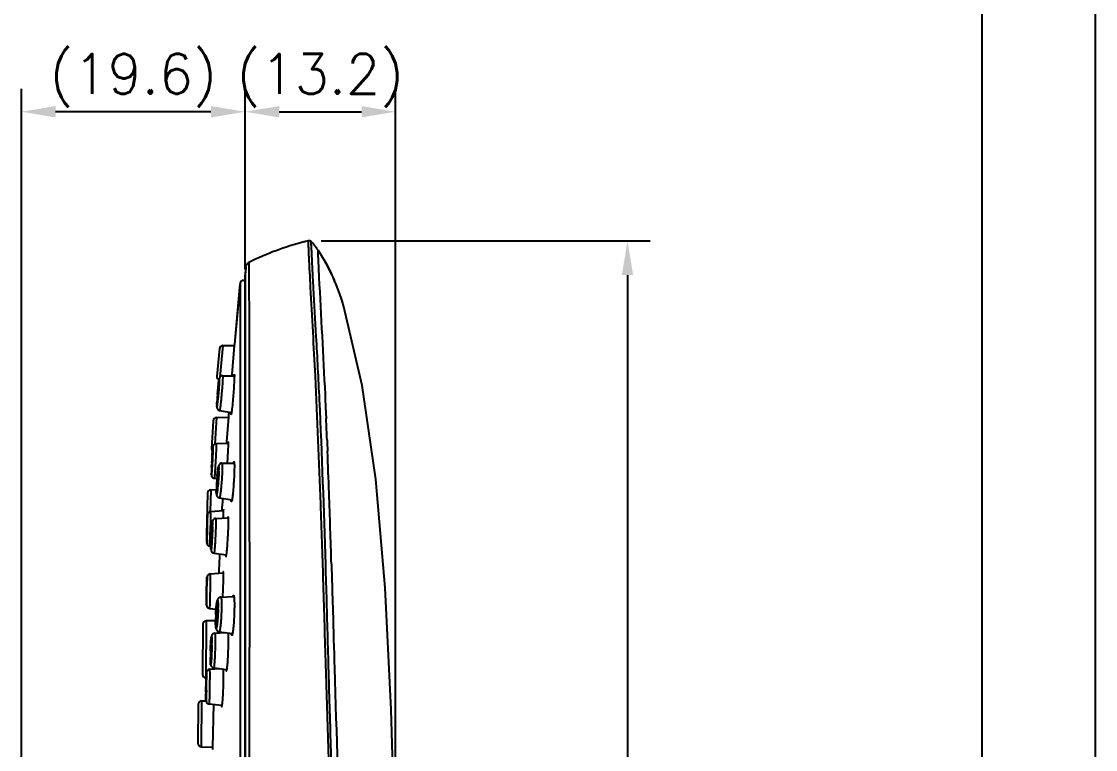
# Model space of a CAD drawing. Header units: millimetres. Extents: x 1664 to 1961, y 530 to 950.
# Drawn here: x 1866.2 to 1960.6, y 795.2 to 859.1 of the extents above; entities that cross this region are included whole.
import ezdxf

# ---------------------------------------------------------------- set-up
doc = ezdxf.new("R2010")
doc.units = ezdxf.units.MM
doc.header["$LTSCALE"] = 10
doc.header["$MEASUREMENT"] = 0
doc.layers.get('0').update_dxf_attribs({"color": 2, "linetype": 'CONTINUOUS'})
doc.layers.add('D', color=2, linetype='CONTINUOUS')
doc.layers.add('TXT', color=4, linetype='CONTINUOUS')
doc.styles.add('GHS', font='ROMANS.shx', dxfattribs={"bigfont": 'GHS.shx'})

# ---------------------------------------------------------------- blocks, each defined once
blk = doc.blocks.new('BORDER')
blk.add_line((0, 0), (1, 0))

msp = doc.modelspace()

# ---------------------------------------------------------------- linework, layer by layer
at = {"color": 7, "linetype": 'Continuous'}
for p, q in [((1891.448, 839.092), (1891.45, 839.041)), ((1892.272, 839.071), (1892.623, 838.528)), ((1892.623, 838.528), (1892.625, 838.525)), ((1892.625, 838.525), (1892.625, 838.525)), ((1892.716, 838.376), (1892.625, 838.525)), ((1892.857, 838.136), (1892.716, 838.376)), ((1885.885, 836.857), (1885.885, 733.122)), ((1885.955, 837.567), (1885.886, 836.876)), ((1885.886, 732.9), (1885.886, 836.876)), ((1886.242, 836.536), (1886.238, 837.344)), ((1885.438, 836.117), (1884.942, 830.778)), ((1885.438, 836.117), (1885.438, 836.116)), ((1885.438, 836.116), (1885.438, 733.704)), ((1885.736, 836.388), (1885.885, 836.388)), ((1886.243, 836.409), (1886.242, 836.536)), ((1894.364, 834.72), (1894.314, 834.864)), ((1894.406, 834.593), (1894.364, 834.72)), ((1894.434, 834.509), (1894.406, 834.593)), ((1883.637, 830.397), (1883.41, 827.957)), ((1883.937, 830.669), (1883.678, 827.882)), ((1883.937, 830.669), (1884.942, 830.664)), ((1884.934, 830.672), (1884.719, 828.125)), ((1884.942, 830.778), (1884.934, 830.672)), ((1883.915, 828.002), (1884.933, 828.002)), ((1884.711, 828.026), (1884.709, 828.001)), ((1884.719, 828.125), (1884.711, 828.026)), ((1886.273, 827.917), (1886.273, 828.224)), ((1886.275, 826.943), (1886.273, 827.917)), ((1883.461, 826.377), (1883.468, 826.452)), ((1883.546, 826.882), (1883.544, 826.906)), ((1883.472, 826.133), (1883.474, 826.109)), ((1892.906, 826.358), (1892.928, 825.893)), ((1892.928, 825.893), (1892.952, 825.366)), ((1883.397, 825.416), (1883.395, 825.355)), ((1883.397, 825.322), (1883.396, 825.361)), ((1883.649, 824.965), (1884.686, 824.782)), ((1886.282, 824.495), (1886.281, 824.632)), ((1892.952, 825.366), (1892.984, 824.642)), ((1892.984, 824.642), (1892.997, 824.357)), ((1883.071, 824.044), (1882.93, 821.598)), ((1883.362, 824.327), (1883.228, 822.012)), ((1883.362, 824.327), (1884.431, 824.359)), ((1884.421, 824.365), (1884.264, 822.188)), ((1884.428, 824.468), (1884.421, 824.365)), ((1886.282, 824.404), (1886.282, 824.495)), ((1892.997, 824.357), (1893.002, 824.229)), ((1883.059, 821.684), (1883.058, 821.613)), ((1883.345, 822.042), (1884.428, 822.077)), ((1883.349, 821.95), (1883.348, 821.861)), ((1884.264, 822.188), (1884.255, 822.066)), ((1886.284, 820.594), (1886.284, 822.149)), ((1893.081, 822.366), (1893.089, 822.183)), ((1893.089, 822.183), (1893.122, 821.373)), ((1883.012, 820.91), (1883.01, 820.934)), ((1882.94, 820.002), (1882.945, 820.106)), ((1882.959, 820.395), (1882.963, 820.466)), ((1882.966, 820.16), (1882.967, 820.136)), ((1883.55, 820.076), (1883.544, 820.055)), ((1883.851, 820.32), (1884.909, 820.336)), ((1882.919, 819.441), (1882.918, 819.371)), ((1883.179, 818.998), (1883.41, 818.965)), ((1883.435, 819.256), (1883.432, 819.225)), ((1882.862, 817.983), (1882.818, 816.071)), ((1882.862, 817.983), (1883.346, 818.014)), ((1882.581, 817.69), (1882.526, 815.24)), ((1883.631, 817.28), (1884.707, 817.107)), ((1883.917, 816.934), (1883.935, 817.241)), ((1886.284, 816.837), (1886.284, 817.095)), ((1882.85, 816.08), (1883.991, 816.155)), ((1883.869, 816.144), (1883.885, 816.4)), ((1883.885, 816.4), (1883.917, 816.934)), ((1886.285, 815.599), (1886.284, 816.837)), ((1883.296, 815.462), (1884.403, 815.508)), ((1882.534, 814.187), (1882.535, 814.163)), ((1882.552, 814.938), (1882.552, 814.962)), ((1882.822, 814.373), (1882.82, 814.259)), ((1882.516, 813.407), (1882.516, 813.363)), ((1882.901, 813.688), (1882.9, 813.645)), ((1882.784, 813.033), (1882.886, 813.022)), ((1883.158, 812.417), (1884.225, 812.274)), ((1882.816, 810.602), (1883.973, 810.681)), ((1883.752, 808.551), (1884.906, 808.595)), ((1886.287, 806.292), (1886.288, 808.674)), ((1886.288, 808.674), (1886.288, 808.88)), ((1882.76, 807.554), (1883.341, 807.492)), ((1883.304, 806.845), (1883.303, 806.815)), ((1882.165, 806.166), (1882.141, 801.766)), ((1882.466, 806.464), (1882.44, 801.464)), ((1883.295, 806.46), (1882.466, 806.464)), ((1886.287, 805.905), (1886.287, 806.292)), ((1886.287, 805.131), (1886.287, 805.905)), ((1883.221, 805.38), (1884.148, 805.432)), ((1883.505, 805.382), (1883.505, 805.405)), ((1883.603, 805.507), (1884.774, 805.346)), ((1882.765, 802.208), (1883.637, 802.272)), ((1883.125, 802.334), (1884.255, 802.199)), ((1883.386, 802.24), (1883.389, 802.288)), ((1882.466, 801.464), (1882.44, 801.464)), ((1881.762, 799.128), (1881.743, 795.702)), ((1882.05, 799.426), (1882.029, 795.401)), ((1882.05, 799.426), (1882.452, 799.441)), ((1882.722, 799.161), (1883.846, 799.046)), ((1883.041, 795.332), (1883.132, 799.135)), ((1882.029, 795.401), (1883.042, 795.352)), ((1883.037, 795.157), (1883.041, 795.332))]:
    msp.add_line(p, q, dxfattribs=at)
for points in [[(1893.398, 837.119), (1893.282, 837.352), (1893.145, 837.616), (1893.006, 837.873), (1892.857, 838.136)], [(1893.609, 836.669), (1893.503, 836.901), (1893.398, 837.119)], [(1893.744, 836.36), (1893.721, 836.416), (1893.609, 836.669)], [(1894.167, 835.281), (1893.876, 836.041), (1893.744, 836.362)], [(1894.571, 834.08), (1894.407, 834.592), (1894.167, 835.281)], [(1894.314, 834.864), (1894.288, 834.941), (1894.26, 835.02), (1894.232, 835.101), (1894.202, 835.185), (1894.171, 835.271)], [(1896.113, 689.235), (1898.2, 709.486), (1899.475, 735.159), (1899.527, 756.003), (1899.436, 772.652), (1899.066, 786.575), (1898.716, 798.662), (1898.199, 809.371), (1897.369, 818.909), (1896.16, 827.161), (1894.571, 834.08)]]:
    msp.add_lwpolyline(points, dxfattribs=at)
for centre, radius, start, end in [((1896.917, 816.72), 23.782, 104.21901, 116.7113), ((1895.155, 823.638), 16.643, 103.76841, 104.19008), ((1895.179, 823.542), 16.742, 102.9227, 103.76796), ((1875.252, 827.508), 20.577, 34.18866, 35.10946), ((1886.452, 837.517), 0.5, 116.72363, 174.25875), ((2028.333, 844.177), 136.165, 182.51307, 182.70466), ((1879.659, 830.55), 15.222, 30.5304, 31.5936), ((1879.468, 830.436), 15.445, 30.33767, 30.53249), ((2409.31, 784.888), 526, 174.25221, 174.3278), ((2408.937, 784.888), 526, 174.41089, 174.99502), ((1885.736, 836.088), 0.3, 90, 174.41088), ((1883.935, 830.369), 0.3, 89.69542, 174.69542), ((1883.709, 827.93), 0.3, 174.69542, 247.6506), ((1898.984, 825.564), 15.531, 173.11124, 173.6588), ((1923.895, 822.97), 40.577, 174.90242, 175.36046), ((1922.48, 823.102), 39.156, 174.49726, 174.9105), ((1910.534, 824.28), 27.152, 173.65837, 174.55419), ((1888.65, 825.265), 5.255, 177.64648, 178.16997), ((1900.043, 824.687), 16.663, 176.32758, 176.68783), ((1907.663, 824.199), 24.299, 175.77546, 176.32994), ((1915.334, 823.647), 31.989, 175.62951, 175.80046), ((1920.609, 823.242), 37.279, 175.17501, 175.62693), ((1885.533, 825.325), 2.138, 179.20192, 179.68455), ((1886.048, 825.34), 2.652, 178.5666, 179.21857), ((1885.276, 825.351), 1.88, 179.23123, 179.68536), ((1887.156, 825.313), 3.76, 178.17877, 178.57988), ((2408.937, 784.888), 526, 175.6458, 175.68464), ((1887.958, 824.716), 3.311, 179.00583, 179.95139), ((1883.371, 824.027), 0.3, 91.69542, 176.69542), ((1025.157, 786.442), 868.667, 2.370182, 2.493144), ((1883.23, 821.581), 0.3, 176.69542, 224.51115), ((1950.274, 816.863), 67.408, 176.64898, 177.13603), ((1950.478, 816.851), 67.611, 176.61684, 176.93497), ((1926.389, 818.311), 43.478, 175.96529, 176.71366), ((1904.434, 819.853), 21.47, 175.62936, 175.9478), ((972.663, 784.263), 921.207, 2.080795, 2.308688), ((1923.107, 818.149), 40.21, 177.35966, 177.67478), ((1944.768, 817.145), 61.894, 176.98984, 177.25826), ((1885.897, 819.37), 2.979, 179.51877, 179.69298), ((1885.222, 819.357), 2.304, 179.66523, 180.48779), ((1891.63, 819.272), 8.713, 178.41708, 178.78349), ((1887.554, 819.354), 4.635, 178.7227, 179.49297), ((1898.961, 819.07), 16.046, 177.86675, 178.41798), ((1910.345, 818.666), 27.438, 177.67115, 177.90857), ((1905.2, 817.247), 21.857, 175.56921, 176.5517), ((1904.898, 817.269), 21.554, 175.01252, 175.97124), ((1903.764, 817.365), 20.417, 174.77108, 175.58632), ((1898.656, 817.846), 15.286, 173.73198, 174.70709), ((1876.507, 819.794), 7.073, 358.68973, 359.67585), ((1882.881, 817.683), 0.3, 93.69542, 178.69542), ((1891.344, 817.815), 7.989, 178.69634, 179.63627), ((1895.496, 817.714), 12.142, 177.77768, 178.66705), ((1891.822, 817.821), 8.466, 178.73732, 179.02531), ((1890.919, 817.836), 7.563, 179.02705, 179.22135), ((1889.846, 817.85), 6.49, 179.21421, 179.68681), ((1892.697, 817.802), 9.341, 178.541, 178.73886), ((1896.038, 817.71), 12.683, 177.25856, 178.51088), ((1901.208, 817.48), 17.859, 176.67377, 177.73647), ((1900.457, 817.519), 17.106, 177.05249, 177.32805), ((1903.22, 817.374), 19.873, 176.13583, 177.04549), ((1903.706, 817.339), 20.36, 176.55656, 176.68669), ((1904.95, 817.265), 21.606, 175.96945, 176.15403), ((1888.754, 817.857), 5.397, 179.69302, 179.95461), ((964.216, 783.95), 929.66, 1.694246, 2.081195), ((1882.825, 815.234), 0.3, 178.69542, 202.02665), ((2007.44, 812.017), 124.93, 178.45555, 178.66936), ((1869.819, 815.784), 12.752, 359.36054, 359.68091), ((1866.989, 816.076), 15.863, 359.36054, 359.68091), ((1847.653, 817.051), 36.351, 357.54125, 358.15725), ((2005.455, 811.729), 122.951, 178.85979, 179.12087), ((1690.937, 818.638), 191.932, 358.48261, 358.69268), ((1918.71, 812.325), 35.835, 176.87261, 177.45503), ((1917.167, 812.406), 34.29, 176.77964, 177.27981), ((1910.093, 812.81), 27.204, 176.27394, 176.79333), ((1871.241, 814.953), 11.782, 359.09196, 359.68366), ((1920.697, 813.059), 38.183, 179.16456, 179.36869), ((1895.268, 813.34), 12.752, 179.36054, 179.68091), ((1808.686, 815.539), 74.143, 358.23664, 358.46641), ((1902.857, 812.811), 19.974, 178.53793, 179.09776), ((1899.01, 812.889), 16.126, 178.91888, 179.11964), ((1904.49, 812.781), 21.607, 178.27528, 178.90857), ((1912.469, 812.554), 29.589, 177.88565, 178.5145), ((1911.45, 812.586), 28.57, 178.07426, 178.30373), ((1916.165, 812.426), 33.287, 177.57899, 178.07235), ((1918.944, 812.315), 36.069, 177.26942, 177.81806), ((1918.848, 812.318), 35.972, 177.45375, 177.58776), ((1895.843, 812.926), 12.959, 179.11924, 179.66195), ((1895.46, 812.94), 12.575, 179.10624, 179.5314), ((1893.168, 812.96), 10.284, 179.53581, 179.69381), ((2408.937, 784.888), 526, 177.00729, 177.19229), ((1965.24, 807.622), 82.753, 178.58433, 178.71431), ((1790.886, 810.791), 91.658, 358.49739, 359.44271), ((1847.209, 810.212), 35.332, 359.49438, 359.6915), ((1966.133, 807.443), 83.648, 179.12691, 179.32978), ((1907.644, 808.006), 25.157, 179.69289, 179.86068), ((1917.82, 807.955), 35.332, 179.49438, 179.6915), ((1939.63, 807.762), 57.144, 179.33834, 179.49694), ((1839.256, 809.521), 43.272, 358.11444, 358.49931), ((1897.914, 806.355), 14.618, 175.39018, 176.6753), ((1893.883, 806.689), 10.573, 174.02275, 175.43928), ((1871.932, 807.715), 11.584, 358.90969, 359.68813), ((1895.625, 806.349), 12.331, 178.90827, 179.6717), ((1898.174, 806.297), 14.88, 178.00516, 178.89727), ((1895.719, 806.357), 12.423, 178.92631, 179.2807), ((1898.266, 806.301), 14.971, 177.44145, 178.75843), ((1896.329, 806.346), 13.034, 178.77228, 178.9284), ((1899.628, 806.246), 16.335, 176.64278, 177.89686), ((1899.317, 806.261), 16.023, 177.31043, 177.46695), ((1882.465, 806.164), 0.3, 89.69542, 179.69542), ((1894.494, 806.372), 11.199, 179.27933, 179.69138), ((1809.724, 807.102), 73.8, 358.68267, 358.7995), ((-3069.533, 806.022), 4955.82, 359.866972, 359.989703), ((1907.868, 803.067), 25.036, 178.37967, 179.09278), ((1909.673, 803.021), 26.842, 177.98435, 178.73014), ((1909.523, 803.026), 26.692, 178.25208, 178.39225), ((1908.125, 803.082), 25.293, 177.31563, 177.99956), ((1863.675, 804.581), 19.293, 359.22391, 359.69104), ((1903.134, 803.133), 20.302, 179.2314, 179.68156), ((1903.064, 803.14), 20.232, 179.23184, 179.54848), ((1901.022, 803.157), 18.19, 179.55131, 179.69458), ((1907.185, 803.077), 24.353, 178.73154, 179.22592), ((1904.761, 803.118), 21.928, 179.09888, 179.23477), ((1882.441, 801.764), 0.3, 179.69542, 269.69542), ((1951.947, 799.75), 69.502, 178.83213, 179.01597), ((1804.994, 801.776), 77.502, 358.93873, 359.53263), ((1824.638, 801.61), 57.857, 359.53834, 359.69396), ((1940.301, 799.767), 57.857, 179.53834, 179.69396), ((1952.432, 799.671), 69.988, 179.41351, 179.54094), ((1858.205, 801.029), 24.273, 358.843, 359.66884), ((1882.062, 799.126), 0.3, 92.18497, 179.69542), ((1882.043, 795.701), 0.3, 179.69542, 267.20586)]:
    msp.add_arc(centre, radius, start, end, dxfattribs=at)
for points, start_tangent, end_tangent in [([(1891.435, 839.859), (1891.428, 839.846), (1891.425, 839.809), (1891.427, 839.748), (1891.429, 839.664), (1891.436, 839.425), (1891.448, 839.092)], (-0.968825, -0.247745), (0.038862, -0.999245)), ([(1891.689, 839.801), (1891.435, 839.859)], (-0.780963, 0.624578), (-0.97467, -0.223648)), ([(1892.084, 839.343), (1891.689, 839.801)], (-0.574519, 0.818491), (-0.780962, 0.624579)), ([(1891.901, 835.708), (1891.849, 836.654), (1891.804, 837.478), (1891.771, 838.175), (1891.745, 838.747), (1891.72, 839.2), (1891.709, 839.38), (1891.701, 839.529), (1891.698, 839.641), (1891.697, 839.72), (1891.699, 839.767), (1891.689, 839.801)], (-0.053928, 0.998545), (-0.780963, 0.624578)), ([(1891.45, 839.041), (1891.475, 838.455), (1891.614, 835.77)], (0.03936, -0.999225), (0.052175, -0.998638)), ([(1892.272, 839.071), (1892.271, 839.062), (1892.27, 839.033), (1892.271, 838.986), (1892.272, 838.915), (1892.275, 838.815), (1892.279, 838.679), (1892.287, 838.486), (1892.299, 838.207)], (0.443162, 0.896441), (0.043756, -0.999042)), ([(1886.238, 837.344), (1886.237, 837.616), (1886.237, 837.811), (1886.238, 837.929), (1886.227, 837.963)], (-0.006007, 0.999982), (-0.888167, -0.45952)), ([(1892.319, 837.752), (1892.371, 836.676), (1892.906, 826.358)], (0.046798, -0.998904), (0.046979, -0.998896)), ([(1892.798, 838.237), (1893.728, 836.388)], (0.505096, -0.863063), (0.395462, -0.918482)), ([(1886.273, 828.224), (1886.267, 833.16), (1886.243, 836.409)], (-0.000819, 1), (-0.006211, 0.999981)), ([(1891.614, 835.77), (1892.029, 827.96), (1892.503, 816.728), (1892.726, 810.096), (1892.94, 802.962), (1893.056, 799.249), (1893.18, 795.464), (1893.305, 791.628), (1893.483, 787.758)], (0.052175, -0.998638), (0.061487, -0.998108)), ([(1892.966, 811.418), (1892.424, 825.898), (1892.138, 831.469), (1891.901, 835.708)], (-0.030644, 0.99953), (-0.053928, 0.998545)), ([(1883.621, 827.582), (1883.598, 827.174), (1883.554, 826.603), (1883.499, 826.009), (1883.446, 825.537)], (-0.031617, -0.9995), (-0.125911, -0.992042)), ([(1883.468, 826.452), (1883.494, 826.75), (1883.522, 827.034), (1883.536, 827.165), (1883.549, 827.286), (1883.562, 827.396), (1883.574, 827.491), (1883.584, 827.573), (1883.594, 827.638), (1883.603, 827.686), (1883.606, 827.703), (1883.61, 827.716), (1883.613, 827.724), (1883.615, 827.728), (1883.617, 827.727), (1883.619, 827.721), (1883.62, 827.711), (1883.621, 827.696), (1883.622, 827.654)], (0.085811, 0.996311), (-0.005316, -0.999986)), ([(1883.611, 827.735), (1883.6, 827.678), (1883.565, 827.426)], (-0.209335, -0.977844), (-0.120134, -0.992758)), ([(1883.915, 828.002), (1883.779, 827.97), (1883.674, 827.882), (1883.611, 827.735)], (-1, 0.000039), (-0.209335, -0.977844)), ([(1883.622, 827.654), (1883.622, 827.638), (1883.621, 827.582)], (-0.005316, -0.999986), (-0.031617, -0.9995)), ([(1883.92, 827.821), (1883.877, 827.094), (1883.838, 826.608), (1883.793, 826.109), (1883.77, 825.871), (1883.747, 825.65), (1883.725, 825.452), (1883.705, 825.282), (1883.686, 825.146), (1883.678, 825.091), (1883.671, 825.046), (1883.664, 825.01), (1883.658, 824.985), (1883.653, 824.97), (1883.649, 824.965)], (-0.031617, -0.9995), (-0.98477, 0.173861)), ([(1883.915, 828.002), (1883.918, 827.996), (1883.921, 827.978), (1883.922, 827.949), (1883.922, 827.909)], (1, 0.000503), (-0.005316, -0.999986)), ([(1883.922, 827.909), (1883.922, 827.89), (1883.92, 827.821)], (-0.005316, -0.999986), (-0.031617, -0.9995)), ([(1884.935, 827.744), (1884.84, 826.299), (1884.708, 824.908)], (-0.042107, -0.999113), (-0.121421, -0.992601)), ([(1884.909, 828.015), (1884.916, 828.059), (1884.923, 828.091), (1884.929, 828.11), (1884.933, 828.116)], (0.158095, 0.987424), (0.998431, 0.05599)), ([(1884.933, 828.116), (1884.937, 828.11), (1884.94, 828.09), (1884.942, 828.056), (1884.942, 828.01)], (0.998431, 0.05599), (0, -1)), ([(1884.942, 828.01), (1884.942, 827.958), (1884.935, 827.744)], (0, -1), (-0.042107, -0.999113)), ([(1883.544, 826.906), (1883.541, 826.899), (1883.538, 826.881), (1883.533, 826.852), (1883.528, 826.812), (1883.522, 826.763), (1883.516, 826.706), (1883.503, 826.576), (1883.491, 826.438), (1883.481, 826.308), (1883.472, 826.133)], (-0.992549, -0.121844), (-0.005316, -0.999986)), ([(1883.474, 826.109), (1883.477, 826.115), (1883.48, 826.133), (1883.485, 826.162), (1883.49, 826.202), (1883.496, 826.251), (1883.502, 826.308), (1883.515, 826.438), (1883.527, 826.576), (1883.537, 826.706), (1883.546, 826.882)], (0.993917, -0.110132), (0.005316, 0.999986)), ([(1886.281, 824.632), (1886.28, 825.228), (1886.275, 826.943)], (-0.002124, 0.999998), (-0.002747, 0.999996)), ([(1883.404, 825.577), (1883.401, 825.533), (1883.397, 825.416)], (-0.052893, -0.9986), (-0.031755, -0.999496)), ([(1883.446, 825.537), (1883.427, 825.397), (1883.419, 825.348), (1883.412, 825.313), (1883.402, 825.287), (1883.397, 825.322)], (-0.125911, -0.992042), (-0.035118, 0.999383)), ([(1883.399, 825.481), (1883.401, 825.518), (1883.408, 825.65)], (0.040747, 0.999169), (0.057694, 0.998334)), ([(1883.451, 826.252), (1883.436, 826.062), (1883.404, 825.577)], (-0.08084, -0.996727), (-0.052893, -0.9986)), ([(1883.395, 825.337), (1883.397, 825.257)], (-0.005316, -0.999986), (0.072987, -0.997333)), ([(1883.397, 825.257), (1883.398, 825.247), (1883.403, 825.213)], (0.072987, -0.997333), (0.18681, -0.982396)), ([(1883.403, 825.213), (1883.477, 825.06), (1883.649, 824.965)], (0.18681, -0.982396), (0.984788, -0.173763)), ([(1884.656, 824.613), (1884.652, 824.62), (1884.65, 824.641), (1884.648, 824.674), (1884.648, 824.719)], (-0.974373, 0.224939), (0, 1)), ([(1884.689, 824.762), (1884.679, 824.697), (1884.67, 824.649), (1884.662, 824.621), (1884.656, 824.613)], (-0.14295, -0.98973), (-0.974373, 0.224939)), ([(1884.708, 824.908), (1884.703, 824.867), (1884.689, 824.762)], (-0.121421, -0.992601), (-0.14295, -0.98973)), ([(1886.284, 822.149), (1886.284, 822.726), (1886.282, 824.404)], (-0.000305, 1), (-0.00195, 0.999998)), ([(1882.984, 820.841), (1883.013, 821.294), (1883.026, 821.476), (1883.038, 821.618), (1883.043, 821.671), (1883.047, 821.712), (1883.049, 821.728), (1883.051, 821.74), (1883.052, 821.749), (1883.054, 821.755), (1883.055, 821.758), (1883.056, 821.757), (1883.057, 821.753), (1883.058, 821.746), (1883.059, 821.721), (1883.059, 821.684)], (0.059096, 0.998252), (-0.005316, -0.999986)), ([(1883.05, 821.742), (1883.045, 821.696), (1883.027, 821.489)], (-0.127925, -0.991784), (-0.07632, -0.997083)), ([(1883.345, 822.042), (1883.198, 821.997), (1883.093, 821.888), (1883.057, 821.79), (1883.05, 821.742)], (-0.999464, -0.032751), (-0.127925, -0.991784)), ([(1883.348, 821.861), (1883.339, 821.554), (1883.321, 821.134), (1883.296, 820.648), (1883.268, 820.147), (1883.254, 819.909), (1883.24, 819.687), (1883.226, 819.489), (1883.213, 819.318), (1883.202, 819.181), (1883.197, 819.126), (1883.192, 819.08), (1883.188, 819.044), (1883.185, 819.019), (1883.182, 819.003), (1883.179, 818.998)], (-0.021096, -0.999777), (-0.989994, 0.14111)), ([(1883.345, 822.042), (1883.347, 822.036), (1883.349, 822.018), (1883.349, 821.99), (1883.349, 821.95)], (0.999435, 0.033601), (-0.005316, -0.999986)), ([(1884.338, 820.327), (1884.365, 820.746), (1884.422, 821.807)], (0.069231, 0.997601), (0.036703, 0.999326)), ([(1884.42, 822.186), (1884.416, 822.18), (1884.411, 822.161), (1884.406, 822.13), (1884.4, 822.087)], (-0.995858, -0.090919), (-0.13664, -0.990621)), ([(1884.428, 822.081), (1884.428, 822.127), (1884.426, 822.16), (1884.424, 822.18), (1884.42, 822.186)], (0, 1), (-0.995858, -0.090919)), ([(1884.422, 821.807), (1884.424, 821.89), (1884.428, 822.081)], (0.036703, 0.999326), (0, 1)), ([(1883.058, 821.613), (1883.049, 821.326), (1883.031, 820.93), (1883.008, 820.478), (1882.981, 820.035), (1882.969, 819.836), (1882.956, 819.661), (1882.945, 819.517), (1882.94, 819.458), (1882.936, 819.408), (1882.932, 819.369), (1882.928, 819.339), (1882.925, 819.32), (1882.924, 819.315), (1882.923, 819.312), (1882.921, 819.312), (1882.921, 819.315), (1882.92, 819.32), (1882.919, 819.328), (1882.919, 819.352), (1882.918, 819.386)], (-0.021096, -0.999777), (0.005316, 0.999986)), ([(1882.967, 820.136), (1882.968, 820.137), (1882.968, 820.142), (1882.97, 820.149), (1882.971, 820.16), (1882.973, 820.189), (1882.977, 820.229), (1882.98, 820.278), (1882.984, 820.335), (1882.992, 820.466), (1883, 820.604), (1883.006, 820.734), (1883.012, 820.91)], (0.999801, -0.019965), (0.005316, 0.999986)), ([(1882.951, 820.231), (1882.942, 820.053), (1882.923, 819.6)], (-0.049907, -0.998754), (-0.033545, -0.999437)), ([(1883.425, 819.143), (1883.452, 819.425), (1883.48, 819.669), (1883.507, 819.86), (1883.52, 819.932), (1883.532, 819.987), (1883.543, 820.023), (1883.548, 820.034), (1883.553, 820.04), (1883.557, 820.042), (1883.561, 820.039), (1883.565, 820.03), (1883.568, 820.018), (1883.571, 820), (1883.574, 819.978), (1883.578, 819.92), (1883.58, 819.845), (1883.58, 819.754)], (0.087216, 0.996189), (-0.005316, -0.999986)), ([(1883.544, 820.055), (1883.502, 819.837), (1883.461, 819.515)], (-0.252912, -0.967489), (-0.109458, -0.993991)), ([(1883.851, 820.32), (1883.727, 820.292), (1883.629, 820.22), (1883.55, 820.076)], (-0.999885, -0.015167), (-0.283873, -0.958862)), ([(1883.88, 819.962), (1883.872, 819.613), (1883.852, 819.188), (1883.821, 818.727), (1883.783, 818.272), (1883.762, 818.061), (1883.741, 817.867), (1883.72, 817.695), (1883.699, 817.549), (1883.68, 817.432), (1883.661, 817.347), (1883.645, 817.296), (1883.631, 817.28)], (-0.005316, -0.999986), (-0.988216, 0.153068)), ([(1883.851, 820.32), (1883.858, 820.314), (1883.864, 820.297), (1883.873, 820.228), (1883.879, 820.115), (1883.88, 819.962)], (0.999782, 0.020874), (-0.005316, -0.999986)), ([(1884.942, 820.041), (1884.899, 818.849), (1884.795, 817.569)], (0, -1), (-0.109344, -0.994004)), ([(1884.87, 820.353), (1884.89, 820.428), (1884.899, 820.447), (1884.907, 820.454)], (0.212196, 0.977227), (0.996873, 0.07902)), ([(1884.907, 820.454), (1884.916, 820.447), (1884.923, 820.427), (1884.934, 820.344)], (0.996873, 0.07902), (0.080947, -0.996718)), ([(1884.934, 820.344), (1884.938, 820.285), (1884.942, 820.041)], (0.080947, -0.996718), (0, -1)), ([(1886.284, 817.095), (1886.284, 817.993), (1886.284, 820.594)], (-0.000278, 1), (0.000237, 1)), ([(1882.918, 819.338), (1882.92, 819.285)], (0.009041, -0.999959), (0.067194, -0.99774)), ([(1882.923, 819.6), (1882.922, 819.556), (1882.919, 819.441)], (-0.033545, -0.999437), (-0.020358, -0.999793)), ([(1882.92, 819.285), (1882.978, 819.12), (1883.066, 819.039), (1883.179, 818.998)], (0.067194, -0.99774), (0.989963, -0.141329)), ([(1883.497, 819.219), (1883.493, 819.214), (1883.489, 819.2), (1883.484, 819.177), (1883.479, 819.146), (1883.468, 819.062), (1883.457, 818.956), (1883.447, 818.837), (1883.439, 818.717), (1883.432, 818.515)], (-0.997586, -0.069442), (-0.005316, -0.999986)), ([(1883.439, 818.421), (1883.443, 818.425), (1883.447, 818.438), (1883.452, 818.461), (1883.457, 818.491), (1883.468, 818.575), (1883.479, 818.681), (1883.489, 818.8), (1883.497, 818.921), (1883.505, 819.125)], (0.984283, -0.176598), (0.005316, 0.999986)), ([(1883.578, 819.633), (1883.542, 818.894), (1883.475, 818.124)], (-0.02198, -0.999758), (-0.11047, -0.993879)), ([(1883.505, 819.125), (1883.504, 819.165), (1883.503, 819.195), (1883.5, 819.213), (1883.497, 819.219)], (0.005316, 0.999986), (-0.997586, -0.069442)), ([(1883.475, 818.124), (1883.452, 817.935), (1883.441, 817.854), (1883.43, 817.783), (1883.419, 817.722), (1883.409, 817.673), (1883.4, 817.636), (1883.391, 817.612), (1883.387, 817.604), (1883.383, 817.599), (1883.38, 817.598), (1883.376, 817.6), (1883.373, 817.605), (1883.37, 817.613), (1883.365, 817.639), (1883.361, 817.677), (1883.359, 817.727), (1883.356, 817.861)], (-0.11047, -0.993879), (0.00075, 1)), ([(1883.432, 818.515), (1883.432, 818.475), (1883.433, 818.446), (1883.436, 818.428), (1883.439, 818.421)], (-0.005316, -0.999986), (0.984283, -0.176598)), ([(1883.355, 817.866), (1883.355, 817.837), (1883.356, 817.756)], (-0.005316, -0.999986), (0.01815, -0.999835)), ([(1883.356, 817.756), (1883.357, 817.714), (1883.364, 817.605)], (0.01815, -0.999835), (0.101954, -0.994789)), ([(1883.364, 817.605), (1883.406, 817.446), (1883.494, 817.339), (1883.631, 817.28)], (0.101954, -0.994789), (0.987285, -0.158963)), ([(1884.681, 816.947), (1884.672, 816.958), (1884.664, 816.989), (1884.658, 817.039), (1884.653, 817.106)], (-0.979842, 0.199772), (-0.053382, 0.998574)), ([(1884.728, 817.084), (1884.703, 816.979), (1884.691, 816.954), (1884.681, 816.947)], (-0.189646, -0.981852), (-0.979842, 0.199772)), ([(1884.795, 817.569), (1884.778, 817.42), (1884.728, 817.084)], (-0.109344, -0.994004), (-0.189646, -0.981852)), ([(1882.85, 816.08), (1882.667, 816.002)], (-0.997852, -0.065504), (-0.736152, -0.676817)), ([(1882.85, 816.08), (1882.851, 816.079), (1882.851, 816.074), (1882.851, 816.067), (1882.851, 816.057), (1882.851, 816.028), (1882.851, 815.988)], (0.997709, 0.067659), (-0.005316, -0.999986)), ([(1883.984, 816.263), (1883.981, 816.256), (1883.977, 816.237), (1883.972, 816.207), (1883.967, 816.164)], (-0.992702, -0.120592), (-0.113972, -0.993484)), ([(1883.991, 816.158), (1883.99, 816.203), (1883.989, 816.236), (1883.987, 816.256), (1883.984, 816.263)], (0, 1), (-0.992702, -0.120592)), ([(1883.985, 815.882), (1883.987, 815.966), (1883.991, 816.158)], (0.030839, 0.999524), (0, 1)), ([(1882.516, 813.483), (1882.521, 813.77), (1882.528, 814.166), (1882.537, 814.618), (1882.548, 815.062), (1882.557, 815.437), (1882.565, 815.69), (1882.57, 815.787), (1882.571, 815.713)], (0.010573, 0.999944), (-0.005316, -0.999986)), ([(1882.57, 815.642), (1882.553, 814.661), (1882.527, 813.589)], (-0.010573, -0.999944), (-0.029524, -0.999564)), ([(1882.667, 816.002), (1882.586, 815.879), (1882.57, 815.796), (1882.566, 815.717), (1882.561, 815.58), (1882.556, 815.385)], (-0.736152, -0.676817), (-0.027099, -0.999633)), ([(1882.851, 815.899), (1882.847, 815.627), (1882.822, 814.373)], (-0.010573, -0.999944), (-0.022438, -0.999748)), ([(1882.929, 814.28), (1882.946, 814.561), (1882.963, 814.805), (1882.98, 814.995), (1882.987, 815.067), (1882.995, 815.121), (1882.998, 815.141), (1883.001, 815.157), (1883.004, 815.168), (1883.007, 815.174), (1883.01, 815.175), (1883.012, 815.172), (1883.014, 815.164), (1883.016, 815.151), (1883.018, 815.134), (1883.02, 815.112), (1883.022, 815.054), (1883.023, 814.979), (1883.023, 814.888)], (0.054737, 0.998501), (-0.005316, -0.999986)), ([(1883.001, 815.176), (1882.974, 814.945), (1882.946, 814.578)], (-0.168376, -0.985723), (-0.065113, -0.997878)), ([(1883.296, 815.462), (1883.158, 815.421), (1883.057, 815.326), (1883.001, 815.176)], (-0.999123, -0.041863), (-0.168376, -0.985723)), ([(1883.313, 815.105), (1883.308, 814.755), (1883.294, 814.331), (1883.275, 813.869), (1883.251, 813.415), (1883.239, 813.203), (1883.225, 813.009), (1883.212, 812.836), (1883.2, 812.689), (1883.188, 812.571), (1883.176, 812.485), (1883.171, 812.455), (1883.166, 812.434), (1883.162, 812.421), (1883.158, 812.417)], (-0.005316, -0.999986), (-0.992454, 0.122615)), ([(1883.296, 815.462), (1883.3, 815.456), (1883.304, 815.439), (1883.307, 815.41), (1883.31, 815.37), (1883.311, 815.319), (1883.313, 815.257), (1883.313, 815.105)], (0.998678, 0.051396), (-0.005316, -0.999986)), ([(1884.3, 812.723), (1884.39, 814.005), (1884.428, 815.208)], (0.095486, 0.995431), (0, 1)), ([(1884.398, 815.617), (1884.391, 815.61), (1884.384, 815.592), (1884.367, 815.522)], (-0.993942, -0.10991), (-0.186623, -0.982432)), ([(1884.42, 815.518), (1884.411, 815.593), (1884.405, 815.611), (1884.398, 815.617)], (-0.076763, 0.997049), (-0.993942, -0.10991)), ([(1884.428, 815.208), (1884.428, 815.303), (1884.42, 815.518)], (0, 1), (-0.076763, 0.997049)), ([(1886.288, 808.88), (1886.288, 810.614), (1886.285, 815.599)], (0.000076, 1), (-0.000659, 1)), ([(1882.535, 814.163), (1882.535, 814.164), (1882.535, 814.169), (1882.536, 814.176), (1882.536, 814.187), (1882.537, 814.217), (1882.538, 814.257), (1882.54, 814.306), (1882.541, 814.363), (1882.544, 814.494), (1882.547, 814.632), (1882.55, 814.762), (1882.552, 814.938)], (0.95446, 0.298339), (0.005316, 0.999986)), ([(1883.021, 814.767), (1882.994, 813.926), (1882.97, 813.48), (1882.945, 813.099), (1882.932, 812.951), (1882.92, 812.837), (1882.915, 812.795), (1882.909, 812.762), (1882.905, 812.741), (1882.902, 812.734), (1882.9, 812.729), (1882.898, 812.728), (1882.896, 812.729), (1882.895, 812.733), (1882.893, 812.739), (1882.89, 812.76), (1882.888, 812.791), (1882.886, 812.833), (1882.885, 812.885), (1882.885, 813.015)], (-0.015315, -0.999883), (0.005316, 0.999986)), ([(1882.972, 814.351), (1882.97, 814.346), (1882.967, 814.332), (1882.964, 814.309), (1882.961, 814.278), (1882.957, 814.24), (1882.954, 814.194), (1882.947, 814.088), (1882.941, 813.969), (1882.936, 813.848), (1882.931, 813.646)], (-0.994149, -0.108021), (-0.005316, -0.999986)), ([(1882.935, 813.552), (1882.938, 813.556), (1882.94, 813.57), (1882.943, 813.593), (1882.946, 813.623), (1882.95, 813.662), (1882.953, 813.707), (1882.96, 813.814), (1882.966, 813.933), (1882.971, 814.054), (1882.976, 814.257)], (0.990458, -0.137814), (0.005316, 0.999986)), ([(1882.976, 814.257), (1882.976, 814.297), (1882.975, 814.327), (1882.974, 814.345), (1882.972, 814.351)], (0.005316, 0.999986), (-0.994149, -0.108021)), ([(1882.527, 813.589), (1882.524, 813.504), (1882.522, 813.435), (1882.52, 813.384), (1882.518, 813.352), (1882.517, 813.338), (1882.516, 813.344), (1882.516, 813.368), (1882.516, 813.411)], (-0.029524, -0.999564), (0.005316, 0.999986)), ([(1882.517, 813.306), (1882.596, 813.128), (1882.784, 813.033)], (0.090332, -0.995912), (0.994067, -0.108769)), ([(1882.794, 813.258), (1882.79, 813.161), (1882.789, 813.122), (1882.788, 813.09), (1882.787, 813.065), (1882.786, 813.047), (1882.785, 813.036), (1882.784, 813.033)], (-0.031434, -0.999506), (-0.994233, 0.10724)), ([(1882.931, 813.646), (1882.931, 813.606), (1882.932, 813.577), (1882.933, 813.558), (1882.935, 813.552)], (-0.005316, -0.999986), (0.990458, -0.137814)), ([(1882.884, 813.003), (1882.885, 812.84), (1882.891, 812.723), (1882.899, 812.665), (1882.934, 812.568), (1883.026, 812.467), (1883.158, 812.417)], (-0.005316, -0.999986), (0.991201, -0.132368)), ([(1884.182, 812.275), (1884.186, 812.213), (1884.192, 812.169), (1884.198, 812.141), (1884.206, 812.131)], (0.051787, -0.998658), (0.98613, -0.165974)), ([(1884.206, 812.131), (1884.214, 812.138), (1884.223, 812.161), (1884.232, 812.199), (1884.243, 812.253)], (0.98613, -0.165974), (0.170197, 0.98541)), ([(1884.243, 812.253), (1884.256, 812.34), (1884.3, 812.723)], (0.170197, 0.98541), (0.095486, 0.995431)), ([(1893.784, 783.858), (1893.695, 787.448), (1893.55, 791.027), (1893.448, 794.578), (1893.348, 798.088), (1893.246, 801.543), (1893.152, 804.925), (1892.966, 811.418)], (-0.012741, 0.999919), (-0.030644, 0.99953)), ([(1893.469, 811.436), (1893.5, 810.413), (1893.592, 807.293)], (0.030228, -0.999543), (0.029246, -0.999572)), ([(1882.816, 810.602), (1882.629, 810.519), (1882.541, 810.354), (1882.534, 810.29), (1882.53, 810.22), (1882.526, 810.121), (1882.522, 809.993), (1882.513, 809.666)], (-0.997649, -0.068532), (-0.024729, -0.999694)), ([(1882.816, 810.602), (1882.818, 810.596), (1882.819, 810.579), (1882.82, 810.55), (1882.821, 810.51), (1882.821, 810.459), (1882.821, 810.397), (1882.821, 810.245)], (0.995264, 0.097209), (-0.005316, -0.999986)), ([(1883.927, 808.535), (1883.973, 809.539), (1883.991, 810.379)], (0.057743, 0.998331), (0, 1)), ([(1883.966, 810.786), (1883.96, 810.78), (1883.954, 810.762), (1883.94, 810.693)], (-0.990532, -0.137284), (-0.15686, -0.987621)), ([(1883.983, 810.693), (1883.976, 810.764), (1883.971, 810.781), (1883.966, 810.786)], (-0.066785, 0.997767), (-0.990532, -0.137284)), ([(1883.991, 810.379), (1883.99, 810.476), (1883.983, 810.693)], (0, 1), (-0.066785, 0.997767)), ([(1882.489, 808.266), (1882.501, 809.108), (1882.51, 809.554), (1882.515, 809.757), (1882.52, 809.935), (1882.525, 810.084), (1882.527, 810.146), (1882.529, 810.198), (1882.531, 810.241), (1882.533, 810.273), (1882.535, 810.295), (1882.536, 810.306), (1882.537, 810.308), (1882.538, 810.307), (1882.538, 810.303), (1882.539, 810.297), (1882.539, 810.288), (1882.54, 810.276), (1882.54, 810.245), (1882.541, 810.203), (1882.541, 810.151), (1882.541, 810.021)], (0.008647, 0.999963), (-0.005316, -0.999986)), ([(1882.523, 809.389), (1882.523, 809.429), (1882.523, 809.459), (1882.523, 809.47), (1882.522, 809.477), (1882.522, 809.482), (1882.522, 809.483)], (0.005316, 0.999986), (-0.980848, -0.194772)), ([(1882.821, 810.245), (1882.818, 809.896), (1882.812, 809.472), (1882.804, 809.011), (1882.794, 808.556), (1882.789, 808.344), (1882.784, 808.149), (1882.779, 807.976), (1882.774, 807.829), (1882.77, 807.711), (1882.768, 807.663), (1882.766, 807.624), (1882.764, 807.594), (1882.762, 807.572), (1882.761, 807.559), (1882.76, 807.554)], (-0.005316, -0.999986), (-0.997056, 0.076677)), ([(1882.506, 808.777), (1882.505, 808.737), (1882.506, 808.707), (1882.506, 808.697), (1882.506, 808.689), (1882.506, 808.685), (1882.507, 808.683)], (-0.005316, -0.999986), (0.998821, -0.048555)), ([(1882.507, 808.683), (1882.507, 808.688), (1882.508, 808.702), (1882.509, 808.724), (1882.511, 808.755), (1882.512, 808.794), (1882.513, 808.839), (1882.516, 808.946), (1882.518, 809.065), (1882.52, 809.186), (1882.523, 809.389)], (0.998821, -0.048555), (0.005316, 0.999986)), ([(1883.752, 808.551), (1883.597, 808.502), (1883.497, 808.4), (1883.456, 808.31), (1883.433, 808.232), (1883.399, 808.042), (1883.368, 807.79)], (-0.99926, -0.038475), (-0.104593, -0.994515)), ([(1883.752, 808.551), (1883.767, 808.538), (1883.78, 808.5), (1883.791, 808.436), (1883.8, 808.347), (1883.812, 808.104), (1883.815, 807.787)], (0.999168, 0.040794), (-0.005316, -0.999986)), ([(1884.822, 808.612), (1884.845, 808.686), (1884.868, 808.713)], (0.239645, 0.970861), (0.995004, 0.09984)), ([(1884.868, 808.713), (1884.889, 808.688), (1884.907, 808.61)], (0.995004, 0.09984), (0.159718, -0.987163)), ([(1884.907, 808.61), (1884.933, 808.305), (1884.942, 807.833)], (0.159718, -0.987163), (0, -1)), ([(1882.504, 808.097), (1882.491, 807.859), (1882.488, 808.145)], (-0.033887, -0.999426), (0.005316, 0.999986)), ([(1882.487, 808.067), (1882.488, 807.938), (1882.49, 807.854), (1882.495, 807.805), (1882.538, 807.692), (1882.632, 807.598), (1882.76, 807.554)], (-0.002282, -0.999997), (0.994392, -0.10576)), ([(1883.312, 807.013), (1883.335, 807.411), (1883.35, 807.598), (1883.367, 807.77), (1883.384, 807.922), (1883.402, 808.05), (1883.42, 808.15), (1883.429, 808.189), (1883.438, 808.22), (1883.447, 808.244), (1883.455, 808.259), (1883.463, 808.265), (1883.471, 808.264), (1883.478, 808.254), (1883.484, 808.235), (1883.49, 808.209), (1883.496, 808.175), (1883.505, 808.083), (1883.512, 807.963), (1883.516, 807.652)], (0.046924, 0.998898), (-0.005316, -0.999986)), ([(1883.815, 807.787), (1883.809, 807.418), (1883.793, 807.022), (1883.77, 806.627), (1883.74, 806.259), (1883.706, 805.945), (1883.671, 805.704), (1883.653, 805.617), (1883.635, 805.555), (1883.619, 805.518), (1883.603, 805.507)], (-0.005316, -0.999986), (-0.991058, 0.133431)), ([(1884.942, 807.833), (1884.938, 807.454), (1884.882, 806.242)], (0, -1), (-0.074146, -0.997247)), ([(1883.514, 807.494), (1883.498, 807.047), (1883.47, 806.598), (1883.433, 806.212), (1883.413, 806.059), (1883.392, 805.94), (1883.382, 805.895), (1883.372, 805.86), (1883.362, 805.836), (1883.353, 805.822), (1883.344, 805.819), (1883.336, 805.826), (1883.328, 805.844), (1883.321, 805.873), (1883.315, 805.912), (1883.31, 805.961), (1883.305, 806.019), (1883.301, 806.086), (1883.297, 806.246), (1883.296, 806.432)], (-0.018692, -0.999825), (0.005316, 0.999986)), ([(1883.425, 807.442), (1883.421, 807.438), (1883.417, 807.428), (1883.407, 807.387), (1883.398, 807.324), (1883.389, 807.241), (1883.381, 807.145), (1883.375, 807.042), (1883.37, 806.843)], (-0.997717, -0.067533), (-0.005316, -0.999986)), ([(1883.37, 806.843), (1883.37, 806.761), (1883.374, 806.698), (1883.379, 806.657), (1883.382, 806.647), (1883.386, 806.643)], (-0.005316, -0.999986), (0.98426, -0.176724)), ([(1883.386, 806.643), (1883.394, 806.655), (1883.403, 806.694), (1883.413, 806.757), (1883.422, 806.839), (1883.43, 806.936), (1883.436, 807.04), (1883.442, 807.241)], (0.98426, -0.176724), (0.005316, 0.999986)), ([(1883.442, 807.241), (1883.441, 807.324), (1883.438, 807.388), (1883.432, 807.428), (1883.425, 807.442)], (0.005316, 0.999986), (-0.997717, -0.067533)), ([(1893.592, 807.293), (1893.737, 802.301), (1894.327, 784.888)], (0.029246, -0.999572), (0.041656, -0.999132)), ([(1883.294, 806.419), (1883.298, 806.117), (1883.313, 805.889), (1883.326, 805.798), (1883.354, 805.703), (1883.441, 805.581), (1883.603, 805.507)], (-0.005316, -0.999986), (0.990692, -0.136125)), ([(1884.882, 806.242), (1884.83, 805.69), (1884.774, 805.326)], (-0.074146, -0.997247), (-0.219784, -0.975548)), ([(1882.844, 803.84), (1882.859, 804.238), (1882.868, 804.425), (1882.878, 804.596), (1882.889, 804.747), (1882.9, 804.875), (1882.906, 804.928), (1882.911, 804.975), (1882.917, 805.014), (1882.922, 805.045), (1882.927, 805.068), (1882.932, 805.083), (1882.937, 805.089), (1882.942, 805.088), (1882.946, 805.078), (1882.95, 805.059), (1882.954, 805.033), (1882.957, 804.999), (1882.962, 804.907), (1882.966, 804.787), (1882.967, 804.477)], (0.030502, 0.999535), (-0.005316, -0.999986)), ([(1882.886, 804.71), (1882.879, 804.609), (1882.86, 804.267)], (-0.073201, -0.997317), (-0.046935, -0.998898)), ([(1883.221, 805.38), (1883.073, 805.331), (1882.974, 805.226), (1882.937, 805.136), (1882.924, 805.072), (1882.904, 804.92), (1882.886, 804.71)], (-0.998441, -0.055814), (-0.073201, -0.997317)), ([(1883.221, 805.38), (1883.23, 805.367), (1883.238, 805.329), (1883.244, 805.265), (1883.25, 805.177), (1883.254, 805.066), (1883.256, 804.934), (1883.257, 804.617)], (0.998213, 0.059762), (-0.005316, -0.999986)), ([(1884.428, 804.678), (1884.422, 805.101), (1884.404, 805.399)], (0, 1), (-0.102604, 0.994722)), ([(1884.72, 805.202), (1884.707, 805.214), (1884.695, 805.244), (1884.675, 805.359)], (-0.983338, 0.181789), (-0.117731, 0.993046)), ([(1884.774, 805.326), (1884.746, 805.231), (1884.72, 805.202)], (-0.219784, -0.975548), (-0.983338, 0.181789)), ([(1882.966, 804.319), (1882.956, 803.871), (1882.938, 803.423), (1882.915, 803.036), (1882.902, 802.882), (1882.896, 802.818), (1882.89, 802.764), (1882.883, 802.718), (1882.877, 802.683), (1882.872, 802.659), (1882.866, 802.644), (1882.861, 802.641), (1882.856, 802.648), (1882.851, 802.666), (1882.847, 802.695), (1882.843, 802.734), (1882.84, 802.782), (1882.837, 802.841), (1882.835, 802.908), (1882.833, 803.067), (1882.833, 803.254)], (-0.013343, -0.999911), (0.005316, 0.999986)), ([(1882.913, 804.265), (1882.91, 804.262), (1882.907, 804.251), (1882.905, 804.234), (1882.902, 804.211), (1882.896, 804.148), (1882.891, 804.065), (1882.886, 803.969), (1882.882, 803.865), (1882.878, 803.666)], (-0.996732, -0.080775), (-0.005316, -0.999986)), ([(1882.887, 803.466), (1882.89, 803.469), (1882.892, 803.478), (1882.895, 803.495), (1882.898, 803.518), (1882.904, 803.581), (1882.909, 803.664), (1882.914, 803.76), (1882.918, 803.864), (1882.922, 804.065)], (0.986594, -0.163197), (0.005316, 0.999986)), ([(1882.922, 804.065), (1882.922, 804.148), (1882.92, 804.212), (1882.919, 804.235), (1882.917, 804.252), (1882.915, 804.262), (1882.913, 804.265)], (0.005316, 0.999986), (-0.996732, -0.080775)), ([(1883.257, 804.617), (1883.253, 804.249), (1883.243, 803.854), (1883.228, 803.459), (1883.209, 803.091), (1883.188, 802.776), (1883.177, 802.645), (1883.166, 802.534), (1883.155, 802.447), (1883.145, 802.384), (1883.135, 802.346), (1883.125, 802.334)], (-0.005316, -0.999986), (-0.993452, 0.114254)), ([(1884.374, 803.066), (1884.397, 803.463), (1884.428, 804.678)], (0.065076, 0.99788), (0, 1)), ([(1882.832, 803.246), (1882.834, 802.941), (1882.842, 802.719), (1882.85, 802.636), (1882.869, 802.548), (1882.955, 802.413), (1883.125, 802.334)], (-0.005316, -0.999986), (0.992943, -0.118591)), ([(1882.878, 803.666), (1882.878, 803.584), (1882.88, 803.52), (1882.881, 803.497), (1882.883, 803.48), (1882.885, 803.469), (1882.887, 803.466)], (-0.005316, -0.999986), (0.986594, -0.163197)), ([(1884.282, 802.176), (1884.33, 802.527), (1884.374, 803.066)], (0.197137, 0.980376), (0.065076, 0.99788)), ([(1882.446, 800.233), (1882.451, 800.681), (1882.459, 801.13), (1882.468, 801.518), (1882.472, 801.671), (1882.475, 801.735), (1882.477, 801.79), (1882.479, 801.836), (1882.481, 801.871), (1882.483, 801.896), (1882.485, 801.91), (1882.487, 801.913), (1882.489, 801.906), (1882.49, 801.888), (1882.491, 801.86), (1882.493, 801.821), (1882.493, 801.772), (1882.494, 801.714), (1882.495, 801.647), (1882.495, 801.487), (1882.494, 801.301)], (0.00799, 0.999968), (-0.005316, -0.999986)), ([(1882.765, 802.208), (1882.569, 802.116), (1882.51, 802.026), (1882.489, 801.952), (1882.479, 801.845), (1882.473, 801.683), (1882.466, 801.452), (1882.459, 801.166)], (-0.99732, -0.073168), (-0.02041, -0.999792)), ([(1882.765, 802.208), (1882.766, 802.205), (1882.768, 802.196), (1882.769, 802.179), (1882.77, 802.157), (1882.771, 802.128), (1882.772, 802.093), (1882.773, 802.005), (1882.774, 801.894), (1882.775, 801.762), (1882.775, 801.612), (1882.774, 801.446)], (0.996353, 0.08533), (-0.005316, -0.999986)), ([(1883.991, 801.526), (1883.986, 801.943), (1883.971, 802.237)], (0, 1), (-0.082776, 0.996568)), ([(1884.203, 802.199), (1884.219, 802.099), (1884.229, 802.073), (1884.239, 802.063)], (0.112378, -0.993666), (0.986085, -0.166242)), ([(1884.239, 802.063), (1884.26, 802.09), (1884.282, 802.176)], (0.986085, -0.166242), (0.197137, 0.980376)), ([(1882.475, 801.088), (1882.474, 801.085), (1882.473, 801.075), (1882.472, 801.058), (1882.471, 801.035), (1882.47, 801.006), (1882.469, 800.971), (1882.467, 800.888), (1882.465, 800.792), (1882.464, 800.689), (1882.462, 800.489)], (-0.996953, -0.078001), (-0.005316, -0.999986)), ([(1882.478, 800.888), (1882.478, 800.971), (1882.478, 801.006), (1882.477, 801.035), (1882.477, 801.058), (1882.477, 801.075), (1882.476, 801.085), (1882.475, 801.088)], (0.005316, 0.999986), (-0.996953, -0.078001)), ([(1882.774, 801.446), (1882.771, 801.079), (1882.766, 800.684), (1882.76, 800.289), (1882.753, 799.922), (1882.749, 799.756), (1882.745, 799.606), (1882.74, 799.475), (1882.736, 799.364), (1882.732, 799.276), (1882.73, 799.241), (1882.729, 799.212), (1882.727, 799.19), (1882.725, 799.174), (1882.723, 799.164), (1882.722, 799.161)], (-0.005316, -0.999986), (-0.996071, 0.088563)), ([(1883.945, 799.909), (1883.964, 800.307), (1883.991, 801.526)], (0.054641, 0.998506), (0, 1)), ([(1882.482, 800.34), (1882.476, 800.018), (1882.468, 799.752), (1882.465, 799.647), (1882.461, 799.565), (1882.458, 799.506), (1882.456, 799.486), (1882.455, 799.472), (1882.453, 799.465), (1882.452, 799.464), (1882.451, 799.47), (1882.449, 799.482), (1882.448, 799.501), (1882.447, 799.525), (1882.447, 799.556), (1882.446, 799.593), (1882.445, 799.685), (1882.444, 799.797), (1882.444, 799.929), (1882.445, 800.076)], (-0.018522, -0.999828), (0.005316, 0.999986)), ([(1882.445, 800.073), (1882.444, 799.761), (1882.445, 799.64), (1882.447, 799.545), (1882.449, 799.476), (1882.456, 799.405), (1882.542, 799.245), (1882.722, 799.161)], (-0.005316, -0.999986), (0.994872, -0.101147)), ([(1882.462, 800.489), (1882.461, 800.406), (1882.461, 800.371), (1882.462, 800.342), (1882.462, 800.319), (1882.463, 800.302), (1882.463, 800.292), (1882.464, 800.289)], (-0.005316, -0.999986), (0.986204, -0.165535)), ([(1882.464, 800.289), (1882.465, 800.293), (1882.466, 800.306), (1882.467, 800.327), (1882.468, 800.357), (1882.47, 800.393), (1882.471, 800.436), (1882.473, 800.539)], (0.986204, -0.165535), (0.020157, 0.999797)), ([(1883.804, 799.04), (1883.818, 798.95), (1883.825, 798.927), (1883.833, 798.918)], (0.101006, -0.994886), (0.989894, -0.141811)), ([(1883.868, 799.025), (1883.908, 799.372), (1883.945, 799.909)], (0.168982, 0.985619), (0.054641, 0.998506)), ([(1883.833, 798.918), (1883.842, 798.924), (1883.85, 798.944), (1883.868, 799.025)], (0.989894, -0.141811), (0.168982, 0.985619))]:
    msp.add_spline(points, degree=3, dxfattribs=dict(at, start_tangent=start_tangent, end_tangent=end_tangent))
at = {"layer": 'D'}
for p, q in [((1866.244, 599.29), (1866.244, 853.212)), ((1885.885, 837.388), (1885.885, 853.212)), ((1885.886, 837.876), (1885.886, 853.212)), ((1899.11, 785.933), (1899.11, 853.212)), ((1882.885, 851.212), (1869.244, 851.212)), ((1888.886, 851.212), (1896.11, 851.212)), ((1885.885, 837.388), (1885.885, 845.531)), ((1892.568, 839.858), (1921.474, 839.858)), ((1919.474, 836.858), (1919.474, 593.391))]:
    msp.add_line(p, q, dxfattribs=at)
for points in [[(1869.244, 851.712), (1869.244, 850.712), (1866.244, 851.212)], [(1882.885, 851.712), (1882.885, 850.712), (1885.885, 851.212)], [(1888.886, 851.712), (1888.886, 850.712), (1885.886, 851.212)], [(1896.11, 851.712), (1896.11, 850.712), (1899.11, 851.212)], [(1919.974, 836.858), (1918.974, 836.858), (1919.474, 839.858)]]:
    msp.add_solid(points, dxfattribs=at)
at = {"layer": 'TXT'}
msp.add_line((1950.581, 939.064), (1950.581, 544.064), dxfattribs=at)

# ---------------------------------------------------------------- block references
at = {"xscale": 420, "yscale": 297, "zscale": 420, "rotation": 90}
msp.add_blockref('BORDER', (1960.581, 530.064), dxfattribs=at)

# ---------------------------------------------------------------- texts
at = {"layer": 'D', "char_height": 3.5, "attachment_point": 5, "style": 'GHS'}
for s, insert in [('\\A1;(19.6)', (1876.064, 853.962)), ('\\A1;(13.2)', (1892.498, 853.962))]:
    msp.add_mtext(s, dxfattribs=dict(at, insert=insert))

doc.saveas('drawing.dxf')
